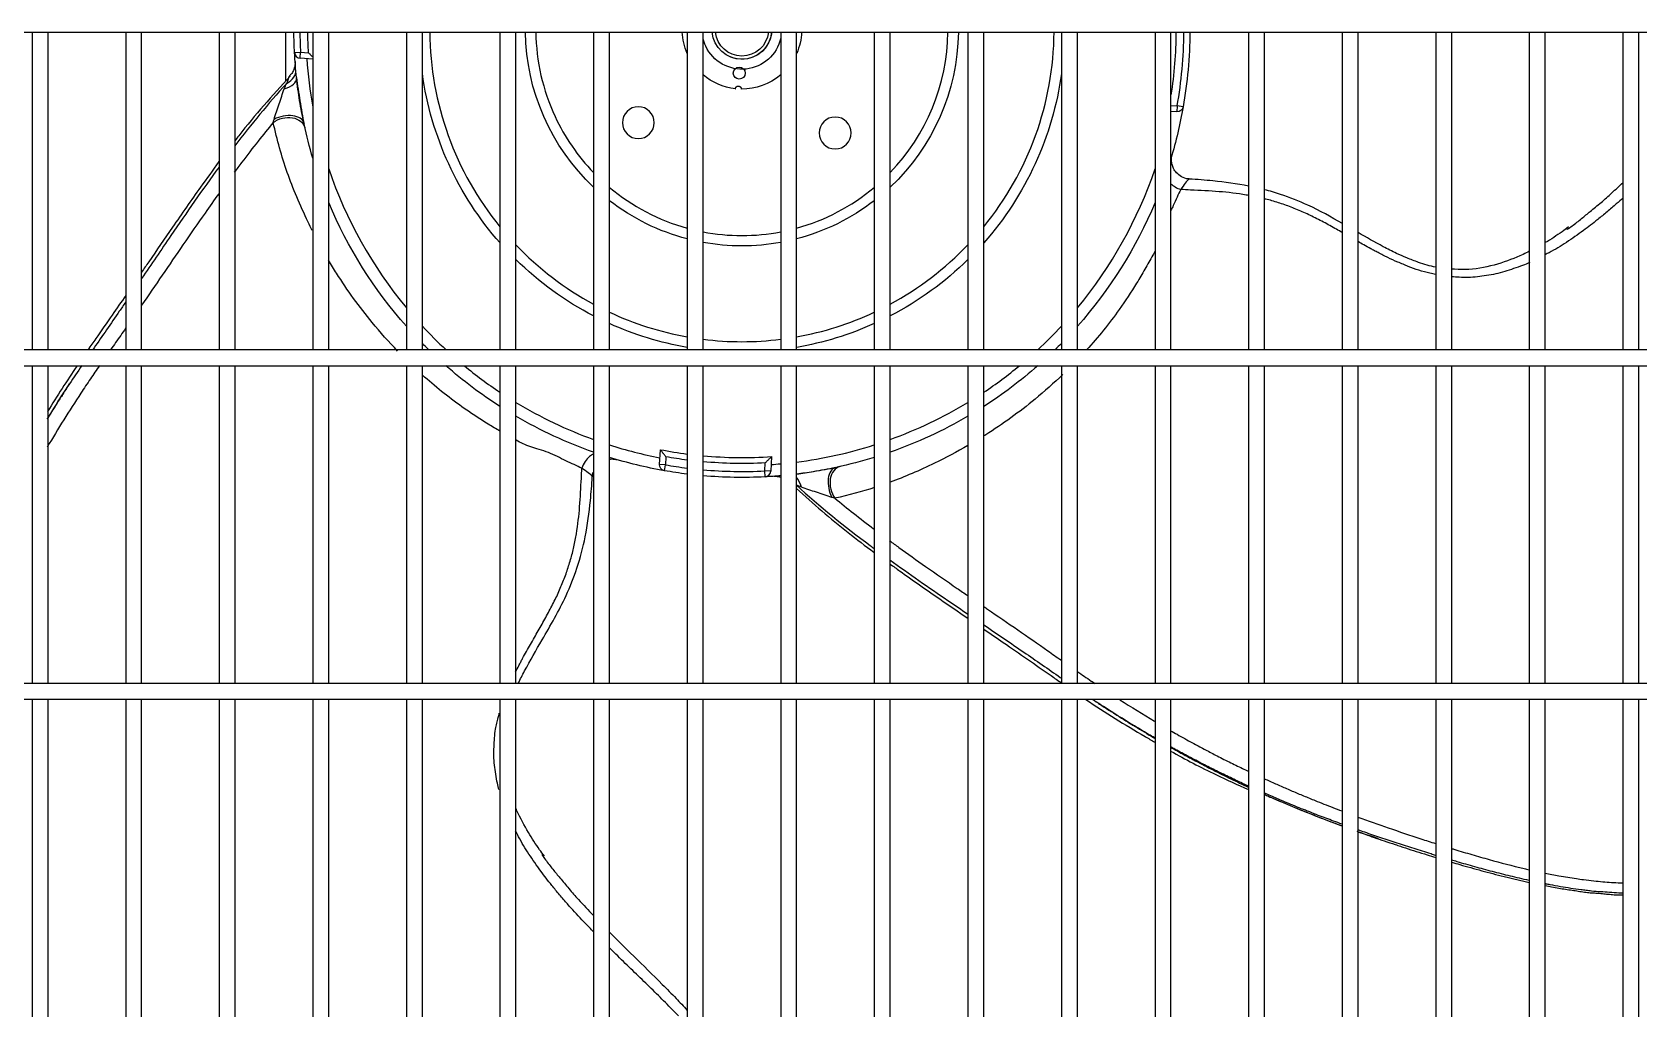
# Model space of a CAD drawing. Header units: millimetres. Extents: x 0 to 504600, y 0 to 118800.
# Drawn here: x 438543.7 to 438947.2, y 47468.9 to 47716.2 of the extents above; entities that cross this region are included whole.
import ezdxf

# ---------------------------------------------------------------- set-up
doc = ezdxf.new("R2010")
doc.units = ezdxf.units.MM
doc.header["$LTSCALE"] = 200
doc.layers.add('LG-AIRCON', color=240, linetype='Continuous')

# ---------------------------------------------------------------- blocks, each defined once
blk = doc.blocks.new('NEWUXB+UXA 1')
at = {"layer": 'LG-AIRCON', "color": 0}
for p, q in [((667.01, 378.76), (1506.43, 378.76)), ((908.42, 378.76), (908.42, 299.01)), ((912.42, 299.01), (912.42, 378.76)), ((931.92, 378.76), (931.92, 299.01)), ((935.92, 299.01), (935.92, 378.76)), ((955.42, 378.76), (955.42, 299.01)), ((959.42, 299.01), (959.42, 378.76)), ((972.17, 366.49), (972.17, 378.76)), ((978.92, 378.76), (978.92, 299.01)), ((982.92, 299.01), (982.92, 378.76)), ((1002.42, 378.76), (1002.42, 299.01)), ((1006.42, 299.01), (1006.42, 378.76)), ((1025.92, 378.76), (1025.92, 299.01)), ((1029.92, 299.01), (1029.92, 378.76)), ((1049.42, 378.76), (1049.42, 299.01)), ((1053.42, 299.01), (1053.42, 378.76)), ((1072.92, 378.76), (1072.92, 299.01)), ((1076.92, 299.01), (1076.92, 378.76)), ((1094.12, 378.45), (1094.11, 378.45)), ((1096.42, 378.76), (1096.42, 299.01)), ((1100.42, 299.01), (1100.42, 378.76)), ((1119.92, 378.76), (1119.92, 299.01)), ((1123.92, 299.01), (1123.92, 378.76)), ((1143.42, 378.76), (1143.42, 299.01)), ((1147.42, 299.01), (1147.42, 378.76)), ((1166.92, 378.76), (1166.92, 299.01)), ((1170.92, 299.01), (1170.92, 378.76)), ((1190.42, 378.76), (1190.42, 299.01)), ((1194.42, 299.01), (1194.42, 378.76)), ((1213.92, 378.76), (1213.92, 299.01)), ((1217.92, 299.01), (1217.92, 378.76)), ((1237.42, 378.76), (1237.42, 299.01)), ((1241.42, 299.01), (1241.42, 378.76)), ((1260.92, 378.76), (1260.92, 299.01)), ((1264.92, 299.01), (1264.92, 378.76)), ((1284.42, 378.76), (1284.42, 299.01)), ((1288.42, 299.01), (1288.42, 378.76)), ((1307.92, 378.76), (1307.92, 299.01)), ((1311.92, 299.01), (1311.92, 378.76)), ((974.32, 373.64), (975.82, 373.72)), ((975.73, 372.22), (975.82, 373.72)), ((978.92, 372.02), (975.73, 372.22)), ((975.82, 373.72), (977.83, 373.59)), ((1092.6, 374.87), (1092.61, 374.86)), ((1194.42, 360.35), (1196, 360.25)), ((1196, 360.25), (1195.91, 358.75)), ((1197.48, 359.99), (1196, 360.25)), ((1195.91, 358.75), (1194.42, 358.84)), ((1506.43, 299.01), (667.01, 299.01)), ((667.01, 295.01), (1506.43, 295.01)), ((908.42, 295.02), (908.42, 215.26)), ((912.42, 215.26), (912.42, 295.02)), ((931.92, 295.02), (931.92, 215.26)), ((935.92, 215.26), (935.92, 295.02)), ((955.42, 295.02), (955.42, 215.26)), ((959.42, 215.26), (959.42, 295.02)), ((978.92, 295.02), (978.92, 215.26)), ((982.92, 215.26), (982.92, 295.02)), ((1002.42, 295.02), (1002.42, 215.26)), ((1006.42, 215.26), (1006.42, 295.02)), ((1025.92, 295.02), (1025.92, 215.26)), ((1029.92, 215.26), (1029.92, 295.02)), ((1049.42, 295.02), (1049.42, 215.26)), ((1053.42, 215.26), (1053.42, 295.02)), ((1072.92, 295.02), (1072.92, 215.26)), ((1076.92, 215.26), (1076.92, 295.02)), ((1096.42, 295.02), (1096.42, 215.26)), ((1100.42, 215.26), (1100.42, 295.02)), ((1119.92, 295.02), (1119.92, 215.26)), ((1123.92, 215.26), (1123.92, 295.02)), ((1143.42, 295.02), (1143.42, 215.26)), ((1147.42, 215.26), (1147.42, 295.02)), ((1166.92, 295.02), (1166.92, 215.26)), ((1170.92, 215.26), (1170.92, 295.02)), ((1190.42, 295.02), (1190.42, 215.26)), ((1194.42, 215.26), (1194.42, 295.02)), ((1213.92, 295.02), (1213.92, 215.26)), ((1217.92, 215.26), (1217.92, 295.02)), ((1237.42, 295.02), (1237.42, 215.26)), ((1241.42, 215.26), (1241.42, 295.02)), ((1260.92, 295.02), (1260.92, 215.26)), ((1264.92, 215.26), (1264.92, 295.02)), ((1284.42, 295.02), (1284.42, 215.26)), ((1288.42, 215.26), (1288.42, 295.02)), ((1307.92, 295.02), (1307.92, 215.26)), ((1311.92, 215.26), (1311.92, 295.02)), ((1065.97, 270.23), (1066.19, 273.93)), ((1067.59, 272.14), (1067.46, 270.13)), ((1092.42, 268.61), (1092.54, 270.62)), ((1094.14, 272.22), (1093.91, 268.52)), ((1067.46, 270.13), (1065.97, 270.23)), ((1067.2, 268.66), (1067.46, 270.13)), ((1093.91, 268.52), (1092.42, 268.61)), ((1092.49, 267.11), (1092.42, 268.61)), ((1506.43, 215.26), (667.01, 215.26)), ((667.01, 211.26), (1506.43, 211.26)), ((908.42, 211.26), (908.42, 131.52)), ((912.42, 131.52), (912.42, 211.26)), ((931.92, 211.26), (931.92, 131.52)), ((935.92, 131.52), (935.92, 211.26)), ((955.42, 211.26), (955.42, 131.52)), ((959.42, 131.52), (959.42, 211.26)), ((978.92, 211.26), (978.92, 131.52)), ((982.92, 131.52), (982.92, 211.26)), ((1002.42, 211.26), (1002.42, 131.52)), ((1006.42, 131.52), (1006.42, 211.26)), ((1025.92, 211.26), (1025.92, 131.52)), ((1029.92, 131.52), (1029.92, 211.26)), ((1049.42, 211.26), (1049.42, 131.52)), ((1053.42, 131.52), (1053.42, 211.26)), ((1072.92, 211.26), (1072.92, 131.52)), ((1076.92, 131.52), (1076.92, 211.26)), ((1096.42, 211.26), (1096.42, 131.52)), ((1100.42, 131.52), (1100.42, 211.26)), ((1119.92, 211.26), (1119.92, 131.52)), ((1123.92, 131.52), (1123.92, 211.26)), ((1143.42, 211.26), (1143.42, 131.52)), ((1147.42, 131.52), (1147.42, 211.26)), ((1166.92, 211.26), (1166.92, 131.52)), ((1170.92, 131.52), (1170.92, 211.26)), ((1190.42, 211.26), (1190.42, 131.52)), ((1194.42, 131.52), (1194.42, 211.26)), ((1213.92, 211.26), (1213.92, 131.52)), ((1217.92, 131.52), (1217.92, 211.26)), ((1237.42, 211.26), (1237.42, 131.52)), ((1241.42, 131.52), (1241.42, 211.26)), ((1260.92, 211.26), (1260.92, 131.52)), ((1264.92, 131.52), (1264.92, 211.26)), ((1284.42, 211.26), (1284.42, 131.52)), ((1288.42, 131.52), (1288.42, 211.26)), ((1307.92, 211.26), (1307.92, 131.52)), ((1311.92, 131.52), (1311.92, 211.26))]:
    blk.add_line(p, q, dxfattribs=at)
blk.add_circle((1086.01, 368.48), 1.5, dxfattribs=at)
at = {"layer": 'LG-AIRCON', "color": 0, "extrusion": (0, 0, -1)}
for centre in [(-1060.66, 356.04), (-1110.09, 353.45)]:
    blk.add_circle(centre, 4, dxfattribs=at)
for centre, radius, start, end in [((-1086.67, 379.46), 112.5, 357.0341, 359.6433), ((-1086.67, 379.46), 109, 356.9149, 359.6319), ((-1086.67, 379.46), 54.36, 313.2481, 359.255), ((-1086.69, 379.46), 15, 336.3649, 357.3411), ((-1086.67, 379.46), 10, 335, 347.1556), ((-1086.67, 379.46), 10, 192.8338, 335), ((-1086.67, 379.46), 7.5, 185.3606, 354.6393), ((-1086.67, 379.46), 6.7, 186.0045, 353.9951), ((-1086.69, 379.46), 7.5, 185.3168, 292.5969), ((-1086.69, 379.46), 15, 182.6596, 203.6664), ((-1086.67, 379.46), 54.36, 180.7344, 226.7412), ((-1086.67, 379.46), 109, 180.3684, 188.6854), ((-1086.67, 379.46), 112.5, 180.3569, 189.9659), ((-1086.67, 379.46), 112.5, 353.8344, 357.0341), ((-1086.67, 379.46), 81.01, 318.575, 352.1338), ((-1086.69, 379.46), 15, 276.3649, 310.5992), ((-1086.69, 379.46), 15, 229.5169, 270.6351), ((-1086.67, 379.46), 81.01, 187.8556, 221.4144), ((-1086.67, 379.46), 112.5, 189.9659, 196.7091), ((-1196, 360.25), 1.5, 189.9659, 273.5), ((-1086.67, 379.46), 112.5, 343.2908, 347.7791), ((-1086.67, 379.46), 112.5, 318.4934, 337.2522), ((-1086.67, 379.46), 54.36, 284.645, 307.7018), ((-1086.67, 379.46), 54.36, 232.2875, 255.3444), ((-1086.67, 379.46), 112.5, 202.7477, 221.5065), ((-1086.67, 379.46), 54.36, 259.6644, 280.325), ((-1086.67, 379.46), 81.01, 297.3688, 314.4631), ((-1086.67, 379.46), 81.01, 225.5262, 242.6206), ((-1086.67, 379.46), 81.01, 279.7681, 294.2244), ((-1086.67, 379.46), 81.01, 245.765, 260.2212), ((-1086.67, 379.46), 112.5, 314.3462, 315.5064), ((-1086.67, 379.46), 112.5, 224.4924, 225.6526), ((-1086.67, 379.46), 112.5, 302.6844, 311.3518), ((-1086.67, 379.46), 112.5, 228.6481, 237.3155), ((-1086.67, 379.46), 112.5, 289.3369, 300.2951), ((-1086.67, 379.46), 112.5, 239.7048, 250.663), ((-1086.67, 379.46), 112.5, 279.9659, 287.1912), ((-1086.67, 379.46), 109, 277.2469, 280.0851), ((-1086.67, 379.46), 109, 266.9149, 275.1319), ((-1086.67, 379.46), 112.5, 252.8086, 257.7791), ((-1067.46, 270.13), 1.5, 279.9659, 3.5), ((-1086.67, 379.46), 112.5, 277.0203, 279.9659), ((-1086.67, 379.46), 112.5, 267.0341, 274.9718), ((-1086.67, 379.46), 112.5, 265.0281, 267.0341)]:
    blk.add_arc(centre, radius, start, end, dxfattribs=at)
at = {"layer": 'LG-AIRCON', "color": 0}
for centre, radius, start, end in [((1086.67, 379.46), 111, 180.3616, 182.9659), ((1086.67, 379.46), 78.41, 180.5088, 219.2088), ((1086.67, 379.46), 51.76, 180.7675, 205), ((1086.67, 379.46), 51.76, 316.0206, 359.2206), ((1086.67, 379.46), 78.41, 320.7794, 359.4794), ((1086.67, 379.46), 111, 350.0341, 359.6382), ((975.82, 373.72), 1.5, 182.9659, 266.5), ((1086.67, 379.46), 109.5, 183.8456, 190.2574), ((1086.67, 379.46), 51.76, 205, 223.9675), ((1086.67, 379.46), 109.5, 198.6508, 219.6996), ((1086.67, 379.46), 109.5, 320.3005, 341.3494), ((1086.67, 379.46), 51.76, 230.0256, 254.59), ((1086.67, 379.46), 51.76, 285.3981, 309.9625), ((1086.67, 379.46), 51.76, 259.135, 280.8531), ((1086.67, 379.46), 78.41, 223.6244, 241.63), ((1086.67, 379.46), 78.41, 298.3581, 316.3638), ((1086.67, 379.46), 78.41, 244.9038, 259.8944), ((1086.67, 379.46), 78.41, 280.0937, 295.0844), ((1086.67, 379.46), 109.5, 222.8708, 227.2823), ((1086.67, 379.46), 109.5, 312.7167, 317.127), ((1086.67, 379.46), 78.41, 262.8531, 277.135), ((1086.67, 379.46), 109.5, 230.4641, 236.3029), ((1086.67, 379.46), 109.5, 303.6973, 309.5349), ((1086.67, 379.46), 109.5, 238.7834, 250.1115), ((1086.67, 379.46), 109.5, 289.8887, 301.2168), ((1086.67, 379.46), 109.5, 252.3225, 259.1544), ((1086.67, 379.46), 109.5, 277.2145, 287.6777), ((1086.67, 379.46), 107.5, 259.017, 262.6514), ((1086.67, 379.46), 107.5, 264.7964, 273.983), ((1086.67, 379.46), 109.5, 273.8456, 275.1094), ((1086.67, 379.46), 111, 260.0341, 262.8843), ((1086.67, 379.46), 111, 264.9609, 272.9659), ((1092.42, 268.61), 1.5, 272.9659, 356.5)]:
    blk.add_arc(centre, radius, start, end, dxfattribs=at)
for centre, major_axis, ratio, start_param, end_param in [((969.97, 366.68), (4.87, 0.53), 0.500763, 5.033059, 6.283185), ((971.86, 354.97), (4.79, 1.02), 0.555428, 0, 2.041724), ((1099.45, 262.76), (-0.53, 4.87), 0.500763, 5.033059, 5.667073), ((1111.17, 264.64), (1.02, -4.79), 0.555428, 3.141593, 5.183317)]:
    blk.add_ellipse(centre, major_axis=major_axis, ratio=ratio, start_param=start_param, end_param=end_param, dxfattribs=at)
for points, knots in [([(974.46, 371.42), (974.46, 371.42), (974.46, 371.34), (974.47, 371.16), (974.45, 370.49), (974.24, 369.52), (973.73, 368.45), (973.26, 368.01), (973.05, 367.84)], [0, 0, 0, 0, 0.003162, 0.056615, 0.134097, 0.508794, 0.802384, 1, 1, 1, 1]), ([(977.83, 373.59), (977.83, 373.59), (977.84, 373.59), (978.03, 373.4), (978.22, 373.21), (978.58, 372.84), (978.76, 372.66), (978.93, 372.5)], [0, 0, 0, 0, 0.004805, 0.004805, 0.50203, 0.50203, 1, 1, 1, 1]), ([(973.22, 367.7), (968.72, 362.9), (964.07, 357.56), (959.7, 351.99), (959.39, 351.59)], [0, 0, 0, 0, 0.929324, 1, 1, 1, 1]), ([(972.47, 365.99), (972.47, 366.01), (972.48, 366.03), (972.59, 366.39), (972.7, 366.71), (972.89, 367.25), (972.97, 367.48), (973.08, 367.72), (973.11, 367.79), (973.14, 367.8), (973.14, 367.79), (973.15, 367.76), (973.15, 367.71), (973.13, 367.61), (973.13, 367.61), (973.13, 367.6)], [0, 0, 0, 0, 0.016134, 0.016134, 0.32226, 0.32226, 0.602283, 0.602283, 0.787473, 0.787473, 0.846534, 0.846534, 0.991426, 0.991426, 1, 1, 1, 1]), ([(974.82, 367.38), (975.03, 365.44), (975.37, 363.47), (976.01, 359.52), (976.31, 357.53), (976.72, 355.65)], [0, 0, 0, 0, 0.5, 0.5, 1, 1, 1, 1]), ([(976.65, 355.99), (976.26, 357.83), (975.91, 359.7), (975.3, 363.45), (975.05, 365.34), (974.84, 367.22)], [0, 0, 0, 0, 0.5, 0.5, 1, 1, 1, 1]), ([(969.18, 356.87), (969.53, 358.14), (970.02, 359.44), (970.89, 362.03), (971.28, 363.33), (971.76, 364.54)], [0, 0, 0, 0, 0.5, 0.5, 1, 1, 1, 1]), ([(972.27, 365.82), (972.31, 365.86), (972.34, 365.89), (972.41, 365.95), (972.44, 365.97), (972.47, 365.99)], [0, 0, 0, 0, 0.573784, 0.573784, 1, 1, 1, 1]), ([(968.97, 356.11), (967.7, 354.56), (965, 351.26), (961.77, 347.05), (959.81, 344.41), (959.2, 343.58)], [0, 0, 0, 0, 0.379859, 0.805555, 1, 1, 1, 1]), ([(968.97, 356.11), (970.27, 357.07), (972.18, 357.52), (975.4, 357), (976.63, 356.03), (976.9, 354.82)], [0, 0, 0, 0, 0.5, 0.5, 1, 1, 1, 1]), ([(968.97, 356.11), (968.97, 356.11), (968.97, 356.11), (969.04, 356.35), (969.1, 356.61), (969.18, 356.87)], [0, 0, 0, 0, 0.000071, 0.000071, 1, 1, 1, 1]), ([(978.79, 328.96), (978.44, 329.66), (978.09, 330.36), (975.68, 335.34), (973.93, 339.5), (971.07, 347.61), (969.93, 351.67), (968.97, 356.11)], [0, 0, 0, 0, 0.075412, 0.075412, 0.537706, 0.537706, 1, 1, 1, 1]), ([(1199.03, 341.93), (1198.95, 341.92), (1198.28, 341.89), (1197.1, 342.38), (1195.85, 343.31), (1195.08, 344.42), (1194.68, 345.45), (1194.53, 346.36), (1194.53, 347.08), (1194.59, 347.59), (1194.66, 347.89), (1194.69, 348), (1194.69, 348.01)], [0, 0, 0, 0, 0.029129, 0.236832, 0.423743, 0.575808, 0.704345, 0.811405, 0.896356, 0.957614, 0.994503, 1, 1, 1, 1]), ([(955.35, 346.25), (953.78, 344.13), (949.85, 338.67), (943.99, 330.28), (939.1, 323.13), (936.52, 319.37), (935.92, 318.49)], [0, 0, 0, 0, 0.233053, 0.595571, 0.906011, 1, 1, 1, 1]), ([(955.37, 344.91), (951.2, 339.22), (947.2, 333.44), (940.8, 324.08), (938.35, 320.47), (935.92, 316.89)], [0, 0, 0, 0, 0.609793, 0.609793, 1, 1, 1, 1]), ([(1196.87, 339.25), (1196.24, 338.03), (1195.66, 336.65), (1194.81, 334.84), (1194.6, 334.45), (1194.39, 334.05)], [0, 0, 0, 0, 0.780033, 0.780033, 1, 1, 1, 1]), ([(1199.07, 341.88), (1199, 341.89), (1198.92, 341.85), (1198.4, 341.45), (1197.71, 340.5), (1196.87, 339.25)], [0, 0, 0, 0, 0.204191, 0.204191, 1, 1, 1, 1]), ([(1213.95, 337.76), (1213.73, 337.8), (1211.27, 338.26), (1206.38, 338.78), (1200.92, 339.06), (1197.69, 339.21), (1196.87, 339.25)], [0, 0, 0, 0, 0.038174, 0.433729, 0.855134, 1, 1, 1, 1]), ([(1213.93, 340.13), (1210.95, 340.72), (1205.97, 341.36), (1201.01, 341.77), (1199.04, 341.88)], [0, 0, 0, 0, 0.602629, 1, 1, 1, 1]), ([(1237.47, 330.73), (1234.64, 332.35), (1229.63, 335.14), (1222.98, 337.77), (1219.28, 338.87), (1217.95, 339.21)], [0, 0, 0, 0, 0.458843, 0.806234, 1, 1, 1, 1]), ([(1293.9, 329.24), (1293.91, 329.25), (1294.34, 329.54), (1295.58, 330.4), (1297.51, 331.92), (1299.9, 333.91), (1302.47, 335.99), (1305.19, 338.44), (1307.02, 340.14), (1307.96, 341.01)], [0, 0, 0, 0, 0.002858, 0.08431, 0.248695, 0.400985, 0.592605, 0.790616, 1, 1, 1, 1]), ([(955.28, 338.2), (954.13, 336.59), (951.11, 332.33), (946.39, 325.5), (941.11, 317.77), (937.65, 312.72), (935.92, 310.21)], [0, 0, 0, 0, 0.174756, 0.459822, 0.730976, 1, 1, 1, 1]), ([(1237.44, 328.45), (1236.96, 328.73), (1235.39, 329.62), (1233.27, 330.79), (1231.06, 331.92), (1229.45, 332.76), (1227.82, 333.49), (1226.2, 334.17), (1224.61, 334.85), (1222.48, 335.62), (1220.33, 336.27), (1218.65, 336.77), (1218.03, 336.91), (1217.95, 336.93)], [0, 0, 0, 0, 0.077204, 0.254342, 0.340841, 0.425858, 0.509543, 0.591788, 0.672639, 0.752568, 0.90997, 0.988258, 1, 1, 1, 1]), ([(1307.96, 337.17), (1307.4, 336.66), (1306.08, 335.47), (1303.93, 333.67), (1301.22, 331.39), (1298.56, 329.28), (1295.87, 327.46), (1293.76, 325.98), (1291.62, 324.6), (1289.82, 323.62), (1288.77, 323.07), (1288.46, 322.91)], [0, 0, 0, 0, 0.094024, 0.221201, 0.347613, 0.535124, 0.642971, 0.749438, 0.854421, 0.957762, 1, 1, 1, 1]), ([(1260.9, 319.74), (1259.45, 320.03), (1256.98, 320.75), (1253.75, 322.06), (1250.76, 323.3), (1246.68, 325.44), (1243.51, 327.24), (1241.42, 328.45)], [0, 0, 0, 0, 0.208732, 0.356653, 0.488303, 0.660296, 1, 1, 1, 1]), ([(1294.25, 329.85), (1293.72, 329.44), (1291.84, 328.06), (1289.87, 326.78), (1288.43, 325.92)], [0, 0, 0, 0, 0.28577, 1, 1, 1, 1]), ([(1190.49, 324.01), (1190.29, 323.58), (1190.07, 323.17), (1189.18, 321.6), (1188.49, 320.42), (1187.19, 318.06), (1186.5, 316.91), (1184.4, 313.5), (1182.94, 311.28), (1178.89, 305.57), (1176.15, 302.2), (1173.24, 298.99)], [0, 0, 0, 0, 0.046597, 0.046597, 0.176215, 0.176215, 0.305832, 0.305832, 0.565067, 0.565067, 1, 1, 1, 1]), ([(1260.91, 317.89), (1260.9, 317.89), (1260.42, 318), (1259.01, 318.37), (1256.68, 318.94), (1254.45, 319.76), (1252.71, 320.49), (1251, 321.19), (1248.87, 322.14), (1246.95, 323.17), (1245.52, 323.9), (1244.32, 324.53), (1242.95, 325.3), (1241.88, 325.9), (1241.4, 326.18)], [0, 0, 0, 0, 0.000307, 0.069625, 0.205797, 0.339553, 0.402552, 0.471291, 0.600394, 0.730439, 0.778613, 0.826604, 0.921935, 1, 1, 1, 1]), ([(1284.46, 323.74), (1283.93, 323.47), (1281.36, 322.23), (1276.44, 320.35), (1270.54, 319.07), (1266.6, 319.17), (1265.16, 319.25), (1264.93, 319.26)], [0, 0, 0, 0, 0.091078, 0.435961, 0.796088, 0.966556, 1, 1, 1, 1]), ([(1000.22, 298.69), (997.99, 300.99), (995.86, 303.38), (990.57, 309.81), (987.57, 313.98), (984.2, 319.3), (983.53, 320.39), (982.88, 321.49)], [0, 0, 0, 0, 0.331093, 0.331093, 0.863291, 0.863291, 1, 1, 1, 1]), ([(1284.57, 320.94), (1283.97, 320.67), (1282.63, 320.12), (1280.49, 319.42), (1278.27, 318.62), (1276, 318.01), (1273.68, 317.68), (1271.41, 317.32), (1269.13, 317.11), (1266.96, 317.21), (1265.57, 317.28), (1264.94, 317.33)], [0, 0, 0, 0, 0.100623, 0.222543, 0.342161, 0.459725, 0.575101, 0.688288, 0.799557, 0.908969, 1, 1, 1, 1]), ([(931.92, 312.65), (930.8, 311.01), (928.3, 307.39), (925.13, 302.86), (923.1, 299.95), (922.46, 299.02)], [0, 0, 0, 0, 0.358598, 0.794293, 1, 1, 1, 1]), ([(931.93, 311.02), (931.39, 310.23), (930.85, 309.45), (928.19, 305.57), (926.06, 302.51), (923.86, 299.35), (923.75, 299.19), (923.65, 299.04)], [0, 0, 0, 0, 0.19311, 0.19311, 0.960938, 0.960938, 1, 1, 1, 1]), ([(931.91, 304.42), (931.5, 303.82), (930.24, 302.02), (928.98, 300.23), (928.13, 299.04)], [0, 0, 0, 0, 0.333202, 1, 1, 1, 1]), ([(925.35, 295.06), (924.58, 293.95), (923, 291.66), (918.51, 284.93), (914.93, 279.19), (912.23, 274.6)], [0, 0, 0, 0, 0.166291, 0.34365, 1, 1, 1, 1]), ([(1025.92, 278.59), (1024.93, 279.15), (1023.95, 279.74), (1020.72, 281.74), (1018.5, 283.2), (1012.86, 287.19), (1009.56, 289.87), (1006.41, 292.7)], [0, 0, 0, 0, 0.138373, 0.138373, 0.464531, 0.464531, 1, 1, 1, 1]), ([(1167.25, 292.81), (1165.01, 290.66), (1162.68, 288.59), (1156.32, 283.36), (1152.16, 280.36), (1147.77, 277.58), (1147.61, 277.48), (1147.46, 277.38)], [0, 0, 0, 0, 0.368297, 0.368297, 0.977681, 0.977681, 1, 1, 1, 1]), ([(917.83, 290.47), (917.57, 290.09), (917.07, 289.32), (916.07, 287.78), (914.85, 285.86), (913.45, 283.68), (912.58, 282.25), (912.17, 281.58)], [0, 0, 0, 0, 0.129514, 0.262589, 0.523171, 0.777302, 1, 1, 1, 1]), ([(912.22, 281.58), (912.6, 282.21), (913.41, 283.53), (914.89, 285.9), (916.37, 288.24), (917.43, 289.87), (917.83, 290.47)], [0, 0, 0, 0, 0.210283, 0.443736, 0.795113, 1, 1, 1, 1]), ([(1046.47, 269.27), (1045.24, 269.89), (1043.86, 270.47), (1041.75, 271.47), (1041.05, 271.86), (1039.59, 272.61), (1038.84, 272.94), (1037.3, 273.52), (1036.5, 273.73), (1034.99, 274.19), (1034.29, 274.41), (1032.29, 275.12), (1031.12, 275.65), (1029.95, 276.31), (1029.94, 276.31), (1029.93, 276.32)], [0, 0, 0, 0, 0.249314, 0.249314, 0.373971, 0.373971, 0.498628, 0.498628, 0.623285, 0.623285, 0.747943, 0.747943, 0.997257, 0.997257, 1, 1, 1, 1]), ([(1143.43, 274.96), (1140.65, 273.36), (1137.86, 271.88), (1131.25, 268.69), (1127.53, 267.1), (1123.89, 265.76)], [0, 0, 0, 0, 0.42081, 0.42081, 1, 1, 1, 1]), ([(1049.43, 272.82), (1049.07, 272.7), (1048.71, 272.49), (1047.58, 271.53), (1046.89, 270.45), (1046.47, 269.27)], [0, 0, 0, 0, 0.307419, 0.307419, 1, 1, 1, 1]), ([(1053.42, 271.57), (1053.49, 271.58), (1053.8, 271.61), (1054.29, 271.61), (1054.81, 271.54), (1055.1, 271.48), (1055.21, 271.45), (1055.23, 271.44)], [0, 0, 0, 0, 0.117298, 0.514903, 0.801614, 0.97427, 1, 1, 1, 1]), ([(1067.59, 272.14), (1067.58, 272.15), (1067.58, 272.15), (1067.42, 272.36), (1067.25, 272.57), (1066.92, 272.99), (1066.76, 273.2), (1066.52, 273.51), (1066.43, 273.62), (1066.31, 273.78), (1066.27, 273.83), (1066.21, 273.91), (1066.19, 273.93), (1066.19, 273.93)], [0, 0, 0, 0, 0.002612, 0.002612, 0.272941, 0.272941, 0.553512, 0.553512, 0.743033, 0.743033, 0.87087, 0.87087, 1, 1, 1, 1]), ([(1092.54, 270.62), (1092.54, 270.62), (1092.54, 270.62), (1092.74, 270.81), (1092.93, 271), (1093.3, 271.38), (1093.49, 271.56), (1093.77, 271.84), (1093.87, 271.95), (1094.01, 272.09), (1094.06, 272.13), (1094.12, 272.2), (1094.14, 272.22), (1094.14, 272.22)], [0, 0, 0, 0, 0.002612, 0.002612, 0.272941, 0.272941, 0.553512, 0.553512, 0.743033, 0.743033, 0.87087, 0.87087, 1, 1, 1, 1]), ([(1029.85, 218.17), (1030.11, 218.68), (1030.54, 219.49), (1031.11, 220.61), (1031.74, 221.82), (1032.89, 223.86), (1034.54, 226.72), (1036.47, 230.09), (1038.01, 232.86), (1039.13, 235.07), (1039.97, 236.68), (1040.71, 238.31), (1041.38, 239.94), (1042.07, 241.53), (1042.84, 243.66), (1043.49, 245.8), (1044.12, 247.94), (1044.43, 249.57), (1044.78, 251.2), (1045.44, 254.53), (1046, 259.75), (1046.27, 265.22), (1046.43, 268.44), (1046.47, 269.27)], [0, 0, 0, 0, 0.0314, 0.050037, 0.068603, 0.105483, 0.178132, 0.248918, 0.317602, 0.351142, 0.384107, 0.416555, 0.448445, 0.479795, 0.510787, 0.571819, 0.602175, 0.632618, 0.663109, 0.693772, 0.81971, 0.953877, 1, 1, 1, 1]), ([(1030.51, 215.26), (1031.01, 216.32), (1032.94, 220), (1037.1, 227.23), (1041.99, 235.6), (1045.48, 244.4), (1047.58, 252.42), (1048.57, 260.12), (1048.98, 265.12), (1049.09, 267.1)], [0, 0, 0, 0, 0.062505, 0.222366, 0.44906, 0.581435, 0.726489, 0.892389, 1, 1, 1, 1]), ([(1049.09, 267.07), (1049.1, 267.13), (1049.07, 267.22), (1048.66, 267.74), (1047.71, 268.42), (1046.47, 269.27)], [0, 0, 0, 0, 0.204191, 0.204191, 1, 1, 1, 1]), ([(1049.14, 267.1), (1049.13, 267.19), (1049.11, 267.58), (1049.2, 267.98), (1049.31, 268.28)], [0, 0, 0, 0, 0.207603, 1, 1, 1, 1]), ([(1094.71, 267.25), (1094.72, 267.25), (1094.79, 267.25), (1094.97, 267.26), (1095.54, 267.24), (1096.04, 267.15), (1096.43, 267.03)], [0, 0, 0, 0, 0.007249, 0.1298, 0.307442, 1, 1, 1, 1]), ([(1100.42, 267.82), (1101.82, 268.01), (1103.23, 268.25), (1106.61, 268.8), (1108.6, 269.1), (1110.49, 269.51)], [0, 0, 0, 0, 0.416804, 0.416804, 1, 1, 1, 1]), ([(1110.15, 269.44), (1108.3, 269.04), (1106.43, 268.69), (1103.18, 268.17), (1101.8, 267.97), (1100.42, 267.8)], [0, 0, 0, 0, 0.577024, 0.577024, 1, 1, 1, 1]), ([(1111.31, 269.69), (1110.1, 269.42), (1109.13, 268.18), (1108.61, 264.97), (1109.07, 263.06), (1110.02, 261.76)], [0, 0, 0, 0, 0.5, 0.5, 1, 1, 1, 1]), ([(1100.32, 265.07), (1106.24, 259.63), (1112.47, 254.64), (1119.24, 249.62), (1119.57, 249.37), (1119.9, 249.13)], [0, 0, 0, 0, 0.951305, 0.951305, 1, 1, 1, 1]), ([(1100.36, 264.21), (1104.56, 260.36), (1110.94, 254.87), (1117.67, 249.77), (1119.86, 248.15)], [0, 0, 0, 0, 0.677069, 1, 1, 1, 1]), ([(1109.26, 261.96), (1108, 262.31), (1106.69, 262.81), (1104.1, 263.67), (1102.81, 264.07), (1101.6, 264.55)], [0, 0, 0, 0, 0.5, 0.5, 1, 1, 1, 1]), ([(1110.02, 261.76), (1110.02, 261.76), (1110.02, 261.76), (1109.78, 261.82), (1109.52, 261.89), (1109.26, 261.96)], [0, 0, 0, 0, 0.000071, 0.000071, 1, 1, 1, 1]), ([(1110.02, 261.76), (1111.58, 260.48), (1114.77, 257.87), (1118.05, 255.35), (1119.74, 254.08)], [0, 0, 0, 0, 0.487187, 1, 1, 1, 1]), ([(1123.77, 251.09), (1124.54, 250.52), (1127.54, 248.34), (1133.19, 244.32), (1138.98, 240.32), (1142.53, 237.89), (1143.41, 237.28)], [0, 0, 0, 0, 0.120641, 0.462237, 0.866415, 1, 1, 1, 1]), ([(1123.86, 246.24), (1128.69, 242.75), (1133.57, 239.38), (1140.08, 234.93), (1141.76, 233.79), (1143.42, 232.66)], [0, 0, 0, 0, 0.741566, 0.741566, 1, 1, 1, 1]), ([(1123.89, 245.22), (1124.69, 244.64), (1128.82, 241.69), (1135.31, 237.15), (1141.04, 233.23), (1143.39, 231.62)], [0, 0, 0, 0, 0.12387, 0.640533, 1, 1, 1, 1]), ([(1147.42, 234.54), (1147.74, 234.32), (1153.12, 230.64), (1159.64, 226.18), (1165.77, 221.85), (1166.9, 221.06)], [0, 0, 0, 0, 0.049024, 0.824932, 1, 1, 1, 1]), ([(1147.43, 229.94), (1150.81, 227.64), (1154.16, 225.37), (1160.57, 220.98), (1163.62, 218.85), (1166.72, 216.69), (1166.81, 216.63), (1166.89, 216.57)], [0, 0, 0, 0, 0.508334, 0.508334, 0.98626, 0.98626, 1, 1, 1, 1]), ([(1147.43, 228.86), (1149.06, 227.74), (1152.72, 225.24), (1158.36, 221.36), (1163.21, 217.97), (1166.05, 215.98), (1166.92, 215.38)], [0, 0, 0, 0, 0.249996, 0.560781, 0.866096, 1, 1, 1, 1]), ([(1170.88, 218.27), (1172.05, 217.46), (1173.54, 216.43), (1175.04, 215.42), (1175.35, 215.21)], [0, 0, 0, 0, 0.789606, 1, 1, 1, 1]), ([(1173.07, 211.19), (1177.92, 207.96), (1183.68, 204.38), (1189.55, 200.96), (1190.38, 200.49)], [0, 0, 0, 0, 0.860034, 1, 1, 1, 1]), ([(1190.31, 201.59), (1189.81, 201.88), (1187.93, 202.96), (1185.39, 204.49), (1182.65, 206.16), (1180.24, 207.68), (1177.9, 209.16), (1176.26, 210.22), (1175.66, 210.61)], [0, 0, 0, 0, 0.100821, 0.377717, 0.517305, 0.659997, 0.874768, 1, 1, 1, 1]), ([(1175.66, 210.61), (1176.04, 210.36), (1176.81, 209.85), (1178.35, 208.85), (1180.27, 207.63), (1182.56, 206.17), (1185.59, 204.32), (1188.16, 202.75), (1189.97, 201.7), (1190.26, 201.53)], [0, 0, 0, 0, 0.079358, 0.160898, 0.320567, 0.476283, 0.635111, 0.940449, 1, 1, 1, 1]), ([(1025.66, 188.58), (1025.51, 189.1), (1025.19, 190.38), (1024.89, 192.46), (1024.53, 194.72), (1024.32, 197), (1024.43, 199.29), (1024.55, 201.54), (1024.74, 203.52), (1025.09, 205.23), (1025.44, 206.55), (1025.65, 207.39), (1025.74, 207.75)], [0, 0, 0, 0, 0.086878, 0.209922, 0.330631, 0.449296, 0.56598, 0.680875, 0.794665, 0.869614, 0.94354, 1, 1, 1, 1]), ([(1194.33, 203.38), (1194.87, 203.08), (1196.06, 202.41), (1197.89, 201.39), (1200.15, 200.14), (1202.73, 198.77), (1205.78, 197.16), (1209, 195.54), (1211.74, 194.2), (1213.37, 193.42), (1213.85, 193.2)], [0, 0, 0, 0, 0.084288, 0.185541, 0.286031, 0.43548, 0.583596, 0.755273, 0.926687, 1, 1, 1, 1]), ([(1194.31, 199.21), (1194.91, 198.87), (1195.87, 198.34), (1197.19, 197.63), (1198.28, 197.03), (1199.39, 196.43), (1200.88, 195.63), (1203.5, 194.28), (1206.45, 192.74), (1209.44, 191.31), (1211.62, 190.24), (1213.09, 189.56), (1213.81, 189.23)], [0, 0, 0, 0, 0.094313, 0.150326, 0.205494, 0.263578, 0.323214, 0.438081, 0.666504, 0.778325, 0.891489, 1, 1, 1, 1]), ([(1194.33, 198.25), (1198.08, 196.18), (1204.53, 192.8), (1211.15, 189.79), (1213.9, 188.6)], [0, 0, 0, 0, 0.587751, 1, 1, 1, 1]), ([(1213.88, 189.47), (1213.68, 189.56), (1212.3, 190.18), (1209.78, 191.38), (1206.28, 193.05), (1202.81, 194.81), (1199.91, 196.31), (1197.6, 197.55), (1195.94, 198.44), (1194.87, 199.03), (1194.38, 199.3)], [0, 0, 0, 0, 0.02956, 0.20769, 0.38429, 0.562457, 0.741784, 0.832559, 0.9229, 1, 1, 1, 1]), ([(1217.91, 191.31), (1218.36, 191.1), (1219.28, 190.68), (1220.66, 190.07), (1222.53, 189.25), (1224.88, 188.22), (1227.74, 187.02), (1231.13, 185.63), (1234.33, 184.38), (1236.59, 183.5), (1237.37, 183.2), (1237.4, 183.19)], [0, 0, 0, 0, 0.070882, 0.143029, 0.215353, 0.360694, 0.507284, 0.65552, 0.881297, 0.995844, 1, 1, 1, 1]), ([(1217.84, 187.4), (1218.07, 187.29), (1219.07, 186.85), (1221.64, 185.74), (1224.75, 184.39), (1227.92, 183.13), (1231.11, 181.82), (1234.27, 180.63), (1236.62, 179.74), (1237.34, 179.47)], [0, 0, 0, 0, 0.035831, 0.156082, 0.398998, 0.517715, 0.642232, 0.890087, 1, 1, 1, 1]), ([(1221.93, 185.52), (1220.95, 185.94), (1219.6, 186.53), (1218.26, 187.12), (1217.89, 187.28)], [0, 0, 0, 0, 0.728195, 1, 1, 1, 1]), ([(1237.41, 179.88), (1236.69, 180.15), (1234.7, 180.89), (1231.97, 181.9), (1229.82, 182.75), (1228.74, 183.17), (1228.04, 183.45), (1226.81, 183.93), (1225.05, 184.64), (1222.63, 185.65), (1220.39, 186.59), (1218.71, 187.32), (1218.05, 187.61), (1217.91, 187.67)], [0, 0, 0, 0, 0.110249, 0.30429, 0.414663, 0.441856, 0.468899, 0.522804, 0.630661, 0.738484, 0.897586, 0.977321, 1, 1, 1, 1]), ([(1037.06, 171.89), (1036.66, 172.42), (1035.25, 174.33), (1032.84, 178.06), (1030.93, 181.61), (1029.98, 183.72), (1029.88, 183.93)], [0, 0, 0, 0, 0.143457, 0.510742, 0.949941, 1, 1, 1, 1]), ([(1237.39, 179.45), (1236.65, 179.72), (1234.74, 180.42), (1232.23, 181.4), (1229.85, 182.29), (1227.99, 183.05), (1226.74, 183.55), (1226.09, 183.81)], [0, 0, 0, 0, 0.196091, 0.504065, 0.667037, 0.825182, 1, 1, 1, 1]), ([(1241.39, 181.7), (1243.92, 180.77), (1249.18, 178.91), (1255.68, 176.71), (1259.66, 175.43), (1260.89, 175.04)], [0, 0, 0, 0, 0.392077, 0.811574, 1, 1, 1, 1]), ([(1049.41, 152.86), (1049.06, 153.22), (1048.09, 154.23), (1045.89, 156.55), (1043.35, 159.25), (1040.88, 162.2), (1038.6, 164.91), (1036.49, 167.57), (1034.67, 170.27), (1033.19, 172.37), (1031.81, 174.51), (1030.74, 176.49), (1030.09, 177.73), (1029.84, 178.21)], [0, 0, 0, 0, 0.046544, 0.130714, 0.298969, 0.394735, 0.489926, 0.631124, 0.712335, 0.792506, 0.87156, 0.949377, 1, 1, 1, 1]), ([(1241.1, 178.11), (1241.79, 177.86), (1243.25, 177.33), (1245.55, 176.53), (1248.05, 175.68), (1250.25, 174.95), (1252.03, 174.36), (1253.79, 173.77), (1256.02, 173.06), (1258.56, 172.29), (1260.18, 171.76), (1260.9, 171.54)], [0, 0, 0, 0, 0.106636, 0.222153, 0.350225, 0.487307, 0.555402, 0.620328, 0.754292, 0.892522, 1, 1, 1, 1]), ([(1260.89, 172.07), (1260.51, 172.18), (1258.7, 172.74), (1256.18, 173.54), (1253.36, 174.44), (1250.59, 175.34), (1247.84, 176.25), (1245.12, 177.16), (1243.2, 177.83), (1241.96, 178.26), (1241.39, 178.46)], [0, 0, 0, 0, 0.058131, 0.276801, 0.38489, 0.492081, 0.703222, 0.807686, 0.911908, 1, 1, 1, 1]), ([(1246.57, 176.22), (1246.5, 176.24), (1245.17, 176.7), (1243.56, 177.24), (1242.02, 177.78), (1241.74, 177.88)], [0, 0, 0, 0, 0.040327, 0.827368, 1, 1, 1, 1]), ([(1264.91, 173.79), (1265.17, 173.72), (1266.14, 173.42), (1267.83, 172.91), (1270.72, 172.05), (1275.79, 170.6), (1280.6, 169.36), (1283.97, 168.58), (1284.4, 168.48)], [0, 0, 0, 0, 0.039194, 0.150797, 0.262751, 0.486275, 0.933521, 1, 1, 1, 1]), ([(1036.45, 172.23), (1036.46, 172.22), (1036.75, 171.79), (1037.62, 170.55), (1039.13, 168.63), (1041.12, 166.23), (1043.21, 163.67), (1046.03, 160.52), (1048.12, 158.28), (1049.39, 156.95)], [0, 0, 0, 0, 0.002618, 0.07721, 0.227751, 0.367215, 0.542698, 0.724034, 1, 1, 1, 1]), ([(1284.41, 165.75), (1283.58, 165.94), (1282, 166.31), (1279.67, 166.86), (1276.67, 167.6), (1273.7, 168.39), (1270.73, 169.19), (1268.51, 169.82), (1266.56, 170.39), (1265.35, 170.75), (1264.87, 170.89)], [0, 0, 0, 0, 0.126783, 0.241423, 0.355835, 0.584275, 0.698035, 0.812172, 0.926337, 1, 1, 1, 1]), ([(1264.92, 170.37), (1265.59, 170.17), (1267.17, 169.68), (1269.71, 168.98), (1272.48, 168.24), (1275.27, 167.45), (1277.39, 166.96), (1278.81, 166.6), (1279.74, 166.37), (1280.9, 166.09), (1282.32, 165.76), (1283.48, 165.5), (1284.18, 165.35), (1284.39, 165.3)], [0, 0, 0, 0, 0.10459, 0.246966, 0.391127, 0.532434, 0.678968, 0.715286, 0.750993, 0.821695, 0.893543, 0.967312, 1, 1, 1, 1]), ([(1288.37, 167.62), (1289.53, 167.37), (1291.42, 166.99), (1294.06, 166.56), (1296.11, 166.25), (1298.3, 165.92), (1301.23, 165.6), (1304.31, 165.33), (1306.74, 165.2), (1307.7, 165.17), (1307.93, 165.17)], [0, 0, 0, 0, 0.1808, 0.293517, 0.405944, 0.495664, 0.629909, 0.853203, 0.965022, 1, 1, 1, 1]), ([(1288.4, 164.49), (1288.94, 164.38), (1290.08, 164.13), (1291.79, 163.82), (1293.52, 163.57), (1295.15, 163.35), (1296.46, 163.14), (1297.48, 162.97), (1298.49, 162.79), (1299.71, 162.7), (1301.22, 162.62), (1302.69, 162.5), (1304.23, 162.32), (1305.7, 162.16), (1306.97, 162.15), (1307.7, 162.16), (1307.92, 162.16)], [0, 0, 0, 0, 0.08446, 0.176629, 0.264484, 0.350261, 0.426297, 0.466946, 0.507498, 0.582256, 0.653111, 0.737321, 0.806024, 0.888492, 0.966184, 1, 1, 1, 1]), ([(1307.93, 162.56), (1307.58, 162.57), (1306.45, 162.61), (1304.58, 162.79), (1302.3, 162.91), (1300.34, 163.02), (1298.72, 163.28), (1296.98, 163.52), (1294.82, 163.78), (1292.23, 164.17), (1290.35, 164.56), (1289.16, 164.79), (1288.75, 164.86), (1288.5, 164.91), (1288.41, 164.93)], [0, 0, 0, 0, 0.054776, 0.173369, 0.287928, 0.402412, 0.470581, 0.53763, 0.669358, 0.801948, 0.936542, 0.961476, 0.986316, 1, 1, 1, 1]), ([(1053.4, 152.82), (1055.41, 150.79), (1059.84, 146.44), (1064.87, 141.5), (1068.43, 137.92), (1070.54, 135.79), (1072.01, 134.17), (1072.93, 133.16)], [0, 0, 0, 0, 0.311947, 0.676737, 0.765395, 0.854302, 1, 1, 1, 1]), ([(1070.76, 131.74), (1070.65, 131.85), (1069.99, 132.55), (1068.17, 134.42), (1065.22, 137.35), (1061.59, 140.91), (1057.82, 144.5), (1055.09, 147.19), (1053.61, 148.65), (1053.38, 148.87)], [0, 0, 0, 0, 0.019144, 0.116906, 0.318351, 0.52709, 0.741622, 0.960868, 1, 1, 1, 1])]:
    blk.add_open_spline(points, degree=3, knots=knots, dxfattribs=at)
for points, degree in [([(972.47, 365.99), (973.91, 366.74), (974.75, 368.03), (974.64, 369.25)], 3), ([(972.28, 365.81), (967.69, 360.82), (963.43, 355.6), (959.33, 350.23)], 3), ([(971.76, 364.54), (971.93, 364.97), (972.11, 365.4), (972.28, 365.81)], 3), ([(1085.02, 364.55), (1085.05, 364.85), (1085.51, 365.25), (1086.12, 365.21), (1086.53, 364.76), (1086.52, 364.46)], 2), ([(1194.36, 340.72), (1195.02, 340.12), (1195.91, 339.6), (1196.87, 339.25)], 3), ([(919.72, 295.02), (917.16, 291.25), (914.7, 287.41), (912.31, 283.51)], 3), ([(920.89, 295.05), (919.85, 293.53), (918.83, 292), (917.83, 290.47)], 3), ([(1101.6, 264.55), (1101.16, 264.72), (1100.73, 264.89), (1100.32, 265.07)], 3), ([(1120, 264.41), (1116.79, 263.38), (1113.52, 262.51), (1110.02, 261.76)], 3), ([(1174.71, 211.24), (1175.03, 211.03), (1175.34, 210.82), (1175.66, 210.61)], 3), ([(1181.55, 211.15), (1184.43, 209.3), (1187.35, 207.5), (1190.3, 205.74)], 3)]:
    blk.add_open_spline(points, degree=degree, dxfattribs=at)

msp = doc.modelspace()

# ---------------------------------------------------------------- block references
at = {"layer": 'LG-AIRCON', "color": 82}
msp.add_blockref('NEWUXB+UXA 1', (437635.24, 47337.41), dxfattribs=at)

doc.saveas('drawing.dxf')
